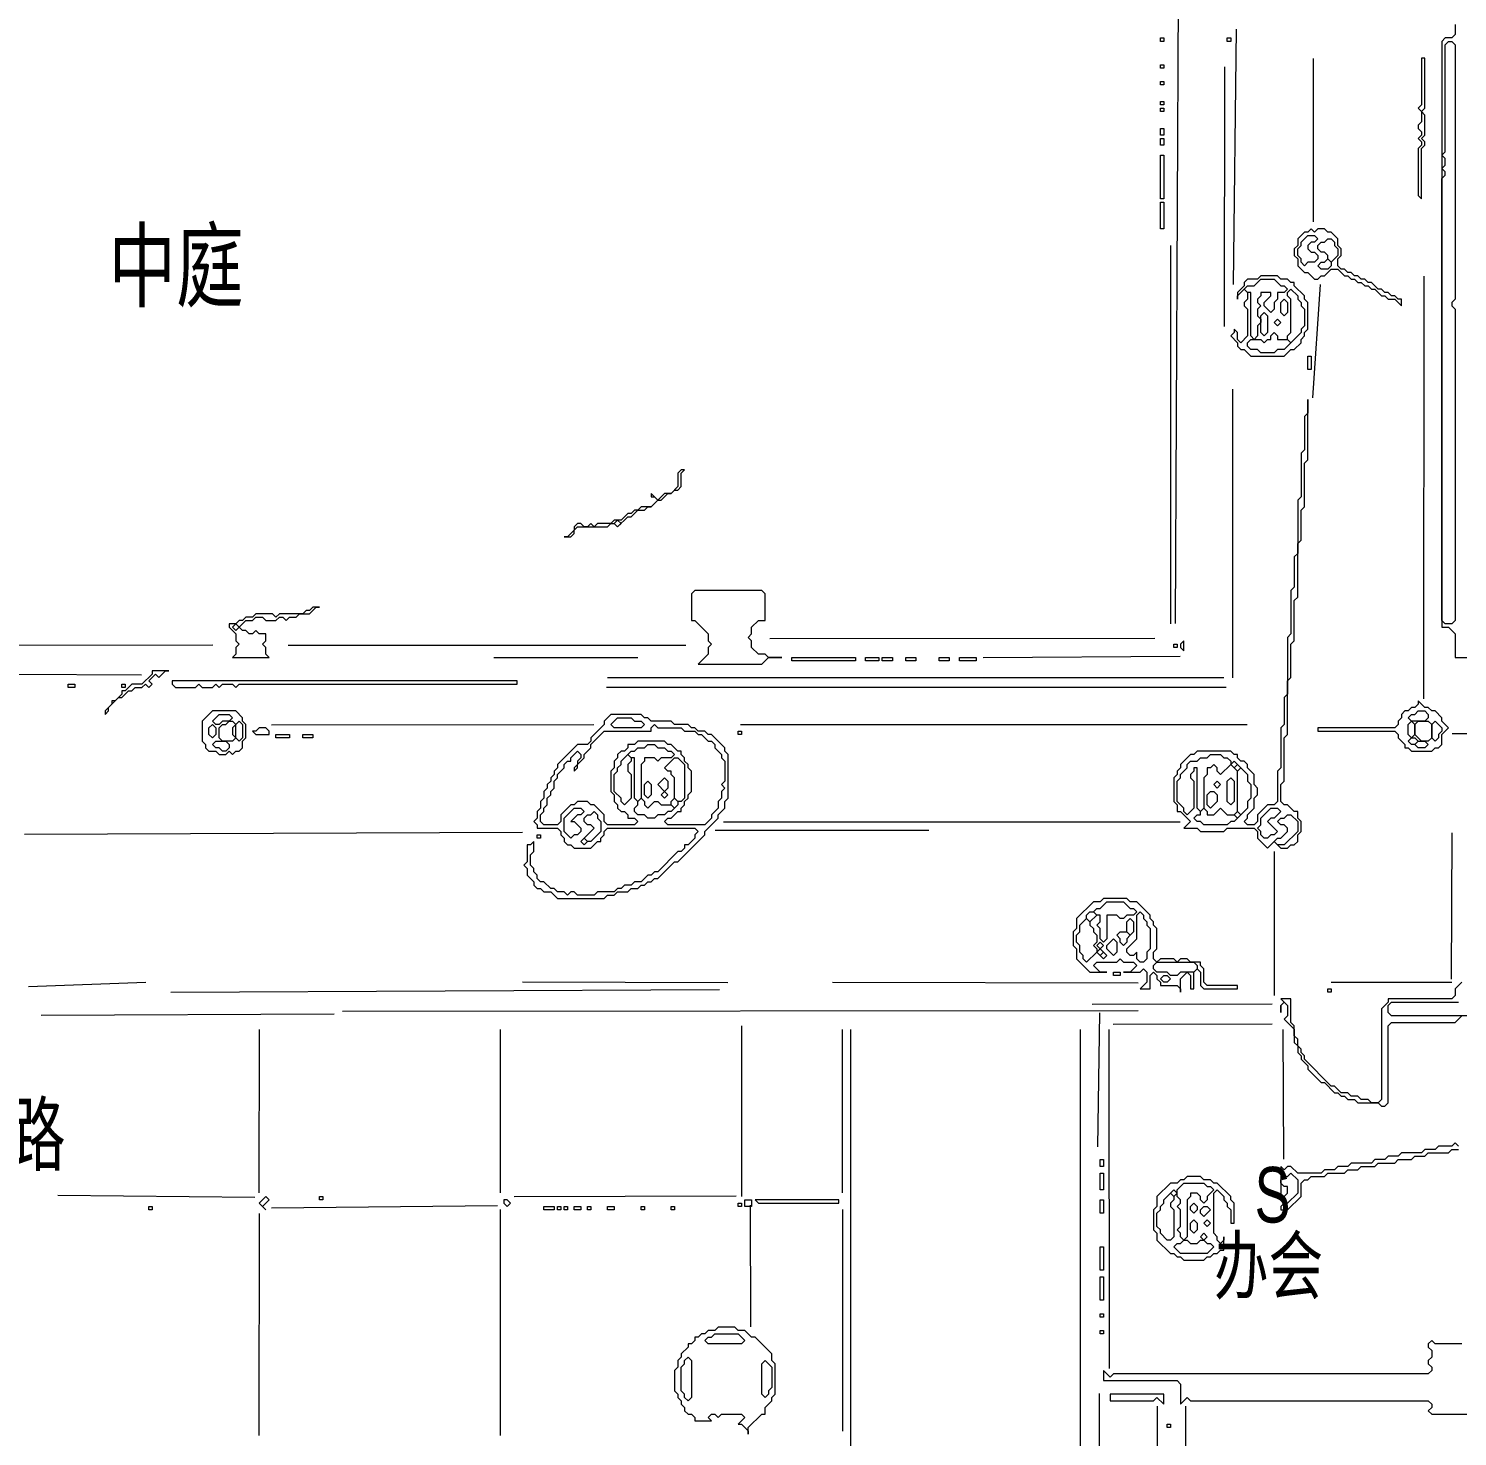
# Model space of a CAD drawing. Extents: x 12 to 2459, y 13 to 1740.
# Drawn here: x 1233.1 to 1659.7, y 622.3 to 1042.8 of the extents above; entities that cross this region are included whole.
import ezdxf

# ---------------------------------------------------------------- set-up
doc = ezdxf.new("R2010")
doc.units = 0
for name, color, linetype, lineweight in [('OCR_TEXT', 6, 'Continuous', 0), ('TRACE_CURVE', 6, 'Continuous', 0), ('TRACE_STRAIGHT', 5, 'Continuous', 0), ('TRACE_TEXT_SYMBOL', 6, 'Continuous', 0)]:
    doc.layers.add(name, color=color, linetype=linetype, lineweight=lineweight)
doc.styles.add('wqy-unicode', font='wqy-unicode.lff')

msp = doc.modelspace()

# ---------------------------------------------------------------- linework, layer by layer
at = {"layer": 'TRACE_CURVE', "color": 6}
for points in [[(1659, 1044), (1659, 1041), (1658, 1040), (1656, 1040), (1655, 1039), (1655, 864), (1657, 864), (1659, 862), (1659, 855), (1670, 855)], [(1615, 932), (1615, 928), (1614, 927), (1614, 917), (1613, 916), (1613, 903), (1612, 902), (1612, 886), (1611, 885), (1611, 876), (1610, 875), (1610, 862), (1609, 861), (1609, 844), (1608, 843), (1608, 835), (1607, 834), (1607, 822), (1606, 821), (1606, 812), (1605, 811), (1603, 811), (1600, 808), (1600, 806), (1599, 805), (1597, 805), (1596, 806), (1597, 807), (1597, 808), (1599, 810), (1599, 813), (1600, 814), (1600, 816), (1599, 817), (1599, 820), (1597, 822), (1597, 823), (1596, 824), (1595, 824), (1594, 825), (1594, 826), (1593, 826), (1592, 827), (1582, 827), (1581, 826), (1580, 826), (1577, 823), (1577, 822), (1576, 821), (1576, 820), (1575, 819), (1575, 812), (1576, 811), (1576, 809), (1577, 809), (1580, 806), (1578, 804), (1582, 804), (1583, 803), (1590, 803), (1591, 804), (1599, 804), (1600, 803), (1600, 801)], [(1600, 801), (1603, 798), (1605, 800), (1607, 798), (1609, 798), (1610, 799), (1611, 799), (1612, 800), (1612, 802), (1613, 803), (1613, 806), (1612, 807), (1612, 809), (1611, 809), (1609, 811), (1608, 811), (1607, 812), (1607, 817), (1608, 818), (1608, 831), (1609, 832), (1609, 848), (1610, 849), (1610, 859), (1611, 860), (1611, 872), (1612, 873), (1612, 889), (1613, 890), (1613, 899), (1614, 900), (1614, 913), (1615, 914), (1615, 932)]]:
    msp.add_lwpolyline(points, dxfattribs=at)
for points in [[(1656, 1038), (1657, 1039), (1658, 1039), (1659, 1038), (1659, 962), (1658, 961), (1658, 960), (1659, 959), (1659, 866), (1658, 865), (1656, 865), (1655, 866), (1655, 998), (1656, 999), (1656, 1000), (1655, 1001), (1656, 1002), (1656, 1004), (1655, 1005), (1656, 1006)], [(1585, 825), (1586, 826), (1589, 826), (1590, 825), (1591, 825), (1592, 824), (1592, 823), (1589, 820), (1588, 821), (1588, 822), (1587, 823), (1586, 822), (1585, 822), (1585, 820), (1584, 819), (1584, 810), (1583, 809), (1582, 810), (1582, 822), (1581, 822), (1581, 821), (1580, 820), (1580, 819), (1581, 818), (1581, 810), (1579, 808), (1578, 809), (1578, 810), (1576, 812), (1576, 818), (1577, 819), (1577, 820), (1579, 822), (1579, 823), (1580, 824), (1582, 824), (1583, 825)], [(1592, 823), (1593, 824), (1594, 823), (1593, 822)], [(1591, 818), (1592, 819), (1593, 818), (1593, 812), (1592, 811), (1591, 812)], [(1593, 822), (1594, 823), (1595, 822), (1594, 821)], [(1594, 821), (1595, 822), (1597, 820), (1597, 818), (1598, 817), (1598, 813), (1597, 812), (1597, 810), (1595, 808), (1594, 809)], [(1585, 814), (1586, 815), (1587, 815), (1588, 814), (1588, 812), (1586, 810), (1585, 811)], [(1587, 817), (1588, 818), (1589, 817), (1588, 816)], [(1583, 809), (1584, 810), (1585, 809), (1585, 808), (1587, 808), (1589, 810), (1591, 808), (1593, 808), (1594, 807), (1593, 806), (1592, 806), (1591, 805), (1584, 805), (1583, 806), (1582, 806), (1581, 807), (1582, 808), (1583, 808)], [(1593, 808), (1594, 809), (1595, 808), (1594, 807)], [(1604, 810), (1606, 810), (1607, 809), (1605, 807), (1604, 807), (1603, 806), (1606, 803), (1605, 802), (1604, 802), (1603, 801), (1602, 801), (1601, 802), (1601, 803), (1600, 804), (1601, 805), (1601, 807)], [(1608, 807), (1609, 808), (1610, 808), (1612, 806), (1612, 803), (1608, 799), (1606, 799), (1605, 800), (1606, 801), (1607, 801), (1609, 803), (1609, 804), (1608, 805), (1607, 805), (1606, 806), (1607, 807)]]:
    msp.add_lwpolyline(points, close=True, dxfattribs=at)
at = {"layer": 'TRACE_STRAIGHT', "color": 5}
for p, q in [((1575.56, 865.1), (1576.58, 1091.35)), ((1592.86, 966.36), (1593.78, 1042.63)), ((1616.6, 1033.88), (1616.62, 985.12)), ((1590.14, 953.87), (1590.26, 1031.38)), ((1574, 978), (1574, 865)), ((1649.7, 842.62), (1649.72, 968.88)), ((1616.54, 932.56), (1618.84, 966.41)), ((1592.64, 848.87), (1592.69, 935.13)), ((1139.38, 858.65), (1288.13, 858.73)), ((1310.63, 858.66), (1429.38, 858.7)), ((1454.38, 860.68), (1569.38, 860.71)), ((1372, 855), (1415, 855)), ((1518.11, 855.02), (1576.88, 855.42)), ((1228.12, 850.01), (1266.88, 849.76)), ((1406, 849), (1590, 849)), ((1405.62, 846.1), (1590.62, 846.11)), ((1305.63, 834.91), (1401.88, 834.99)), ((1445.62, 834.96), (1596.88, 834.97)), ((1658.12, 832.28), (1691.88, 832.32)), ((1231.88, 802.18), (1380.63, 802.79)), ((1438.12, 803.39), (1501.88, 803.39)), ((1440.62, 805.91), (1576.88, 805.9)), ((1657.89, 758.88), (1658.13, 802.62)), ((1605, 797), (1605, 754)), ((1233.16, 756.71), (1268.16, 758.04)), ((1275.62, 755.07), (1439.38, 755.85)), ((1380.62, 758.08), (1441.87, 757.92)), ((1473.12, 758.01), (1564.38, 757.82)), ((1622, 758), (1658, 758)), ((1550.62, 751.44), (1604.37, 751.53)), ((1236.88, 748.2), (1324.39, 748.57)), ((1326.88, 749.38), (1564.38, 749.53)), ((1552.38, 708.87), (1552.9, 748.86)), ((1302.01, 695.12), (1302.04, 743.88)), ((1374.05, 695.12), (1374.05, 743.88)), ((1446, 745), (1446, 694)), ((1476.09, 695.12), (1476.1, 743.88)), ((1478.6, 415.12), (1478.61, 743.88)), ((1547.02, 743.88), (1547.08, 552.62)), ((1555.62, 743.88), (1555.77, 642.63)), ((1556.87, 745.42), (1604.38, 745.52)), ((1607.52, 743.88), (1607.75, 705.12)), ((1241.88, 694.44), (1300.64, 693.84)), ((1305.62, 690.58), (1373.13, 691.29)), ((1378.12, 694.04), (1444.38, 694.16)), ((1448.57, 691.38), (1448.63, 655.12)), ((1301.99, 622.62), (1302.06, 688.88)), ((1374.05, 622.62), (1374.05, 690.12)), ((1476.09, 690.12), (1476.09, 623.88)), ((1552.83, 561.38), (1552.87, 635.12)), ((1570.14, 562.62), (1570.16, 631.38)), ((1578.5, 552.62), (1578.64, 631.37))]:
    msp.add_line(p, q, dxfattribs=at)
at = {"layer": 'TRACE_TEXT_SYMBOL', "color": 6}
for points in [[(1571, 1040), (1572, 1040), (1572, 1039), (1571, 1039)], [(1591, 1040), (1592, 1040), (1592, 1039), (1591, 1039)], [(1649, 1034), (1649, 1020), (1648, 1019), (1649, 1018), (1649, 1015), (1648, 1014), (1648, 1013), (1649, 1012), (1649, 1011), (1648, 1010), (1649, 1009), (1649, 1008), (1648, 1007), (1648, 993), (1649, 992), (1649, 1007), (1650, 1008), (1650, 1009), (1649, 1010), (1650, 1011), (1650, 1017), (1649, 1018), (1650, 1019), (1650, 1034)], [(1571, 1032), (1572, 1032), (1572, 1031), (1571, 1031)], [(1571, 1027), (1572, 1027), (1572, 1026), (1571, 1026)], [(1571, 1021), (1572, 1021), (1572, 1020), (1571, 1020)], [(1571, 1019), (1572, 1019), (1572, 1018), (1571, 1018)], [(1571, 1013), (1572, 1013), (1572, 1011), (1571, 1011)], [(1571, 1010), (1572, 1010), (1572, 1008), (1571, 1008)], [(1571, 1005), (1572, 1005), (1572, 992), (1571, 992)], [(1571, 991), (1572, 991), (1572, 983), (1571, 983)], [(1616, 983), (1615, 982), (1614, 982), (1612, 980), (1612, 978), (1611, 977), (1611, 975), (1612, 974), (1612, 972), (1614, 970), (1615, 970), (1617, 968), (1618, 968), (1619, 969), (1620, 969), (1622, 971), (1624, 971), (1626, 969), (1627, 969), (1628, 968), (1629, 968), (1630, 967), (1631, 967), (1632, 966), (1633, 966), (1634, 965), (1635, 965), (1637, 963), (1638, 963), (1639, 962), (1641, 962), (1643, 960), (1643, 962), (1642, 962), (1641, 963), (1640, 963), (1639, 964), (1638, 964), (1637, 965), (1636, 965), (1634, 967), (1633, 967), (1632, 968), (1631, 968), (1630, 969), (1629, 969), (1628, 970), (1627, 970), (1626, 971), (1625, 971), (1624, 972), (1624, 974), (1625, 975), (1625, 977), (1624, 978), (1624, 980), (1622, 982), (1621, 982), (1620, 983), (1618, 983), (1617, 982)], [(1615, 981), (1617, 981), (1618, 980), (1617, 979), (1616, 979), (1615, 978), (1615, 977), (1616, 976), (1617, 976), (1618, 975), (1618, 974), (1617, 973), (1615, 973), (1614, 972), (1613, 973), (1613, 974), (1612, 975), (1612, 977), (1613, 978), (1613, 979)], [(1620, 979), (1621, 980), (1622, 980), (1623, 979), (1623, 978), (1624, 977), (1624, 975), (1622, 973), (1621, 974), (1621, 975), (1620, 976), (1619, 976), (1618, 977), (1618, 978), (1619, 979)], [(1620, 973), (1621, 974), (1622, 973), (1622, 972), (1621, 971), (1619, 971), (1618, 972), (1619, 973)], [(1601, 969), (1600, 968), (1597, 968), (1596, 967), (1596, 966), (1594, 964), (1594, 962), (1594, 963), (1596, 965), (1597, 964), (1597, 962), (1596, 961), (1596, 960), (1597, 959), (1597, 951), (1595, 949), (1594, 950), (1594, 952), (1593, 953), (1593, 952), (1592, 951), (1594, 949), (1594, 948), (1595, 947), (1596, 947), (1598, 945), (1608, 945), (1610, 947), (1611, 947), (1613, 949), (1613, 950), (1614, 951), (1614, 952), (1615, 953), (1615, 961), (1614, 962), (1614, 963), (1611, 966), (1611, 967), (1610, 967), (1609, 968), (1607, 968), (1606, 969)], [(1601, 968), (1605, 968), (1607, 966), (1608, 966), (1609, 965), (1608, 964), (1606, 964), (1606, 962), (1605, 961), (1605, 959), (1604, 958), (1602, 960), (1602, 961), (1604, 963), (1604, 964), (1601, 964), (1601, 963), (1600, 962), (1600, 961), (1601, 960), (1600, 959), (1600, 957), (1601, 956), (1601, 955), (1600, 954), (1600, 951), (1599, 950), (1598, 951), (1598, 964), (1597, 964), (1596, 965), (1597, 966), (1599, 966)], [(1609, 964), (1610, 965), (1612, 963), (1612, 962), (1613, 961), (1613, 960), (1614, 959), (1614, 954), (1613, 953), (1613, 952), (1610, 949), (1609, 950), (1609, 951), (1610, 952), (1610, 962), (1609, 963)], [(1607, 961), (1608, 962), (1609, 961), (1609, 958), (1608, 957), (1607, 958)], [(1601, 957), (1602, 958), (1603, 957), (1603, 952), (1602, 951), (1601, 952)], [(1605, 955), (1606, 956), (1607, 955), (1606, 954)], [(1604, 951), (1605, 952), (1606, 951), (1606, 950), (1609, 950), (1610, 949), (1608, 947), (1606, 947), (1605, 946), (1601, 946), (1600, 947), (1598, 947), (1597, 948), (1597, 949), (1598, 950), (1601, 950), (1602, 949), (1603, 950), (1604, 950)], [(1615, 945), (1616, 945), (1616, 941), (1615, 941)], [(1428, 911), (1427, 910), (1427, 906), (1425, 904), (1423, 904), (1421, 902), (1419, 904), (1419, 903), (1420, 903), (1421, 902), (1419, 900), (1416, 900), (1415, 899), (1414, 899), (1413, 898), (1412, 898), (1410, 896), (1408, 896), (1407, 895), (1403, 895), (1402, 894), (1401, 895), (1400, 894), (1399, 894), (1398, 895), (1397, 895), (1396, 894), (1396, 893), (1394, 891), (1393, 891), (1395, 891), (1396, 892), (1396, 893), (1397, 894), (1406, 894), (1407, 895), (1408, 895), (1409, 894), (1412, 897), (1413, 897), (1415, 899), (1417, 899), (1418, 900), (1419, 900), (1421, 902), (1422, 902), (1424, 904), (1425, 904), (1426, 905), (1427, 905), (1428, 906), (1428, 910), (1429, 911)], [(1408, 895), (1409, 896), (1410, 895), (1409, 894)], [(1432, 875), (1431, 874), (1431, 866), (1432, 866), (1436, 862), (1436, 860), (1437, 859), (1436, 858), (1436, 856), (1433, 853), (1452, 853), (1454, 855), (1458, 855), (1454, 855), (1453, 856), (1451, 856), (1449, 858), (1449, 860), (1448, 861), (1449, 862), (1449, 864), (1451, 866), (1453, 866), (1453, 874), (1452, 875)], [(1318, 870), (1317, 869), (1316, 869), (1315, 868), (1308, 868), (1307, 867), (1306, 868), (1301, 868), (1300, 867), (1298, 867), (1297, 866), (1296, 866), (1295, 865), (1293, 865), (1293, 864), (1295, 862), (1295, 860), (1296, 859), (1295, 858), (1295, 856), (1294, 855), (1305, 855), (1304, 856), (1304, 858), (1303, 859), (1304, 860), (1304, 862), (1302, 862), (1301, 863), (1300, 862), (1299, 862), (1298, 863), (1297, 863), (1296, 864), (1298, 866), (1300, 866), (1301, 867), (1303, 867), (1304, 866), (1307, 866), (1308, 867), (1309, 867), (1310, 866), (1311, 867), (1313, 867), (1314, 868), (1317, 868), (1319, 870), (1320, 870)], [(1294, 864), (1295, 865), (1296, 864), (1295, 863)], [(1575, 859), (1576, 859), (1576, 858), (1575, 858)], [(1578, 860), (1577, 859), (1577, 858), (1578, 857)], [(1461, 855), (1480, 855), (1480, 854), (1461, 854)], [(1483, 855), (1487, 855), (1487, 854), (1483, 854)], [(1488, 855), (1491, 855), (1491, 854), (1488, 854)], [(1495, 855), (1498, 855), (1498, 854), (1495, 854)], [(1505, 855), (1508, 855), (1508, 854), (1505, 854)], [(1511, 855), (1516, 855), (1516, 854), (1511, 854)], [(1270, 851), (1270, 850), (1267, 847), (1264, 847), (1262, 845), (1261, 845), (1261, 844), (1259, 842), (1258, 842), (1258, 841), (1256, 839), (1256, 838), (1257, 839), (1257, 840), (1260, 843), (1261, 843), (1263, 845), (1264, 845), (1265, 846), (1267, 846), (1268, 847), (1269, 846), (1270, 847), (1269, 848), (1271, 850), (1272, 849), (1274, 851), (1275, 851)], [(1245, 847), (1247, 847), (1247, 846), (1245, 846)], [(1261, 847), (1262, 847), (1262, 846), (1261, 846)], [(1276, 848), (1276, 847), (1277, 846), (1283, 846), (1284, 847), (1285, 846), (1288, 846), (1289, 847), (1290, 846), (1291, 847), (1294, 847), (1295, 846), (1296, 847), (1379, 847), (1379, 848)], [(1648, 842), (1648, 841), (1647, 840), (1646, 840), (1645, 839), (1644, 839), (1643, 838), (1643, 837), (1642, 836), (1642, 835), (1641, 834), (1618, 834), (1618, 833), (1641, 833), (1642, 832), (1642, 831), (1644, 829), (1644, 828), (1645, 828), (1646, 827), (1652, 827), (1653, 828), (1654, 828), (1655, 829), (1655, 832), (1657, 834), (1655, 836), (1655, 837), (1653, 839), (1652, 839), (1651, 840), (1650, 840)], [(1288, 839), (1285, 836), (1285, 830), (1286, 829), (1286, 828), (1287, 827), (1289, 827), (1290, 826), (1292, 826), (1293, 827), (1294, 826), (1295, 827), (1296, 827), (1297, 828), (1297, 830), (1298, 831), (1298, 835), (1297, 836), (1297, 837), (1295, 839)], [(1290, 838), (1293, 838), (1294, 837), (1293, 836), (1291, 836), (1290, 835), (1289, 835), (1288, 836)], [(1409, 837), (1413, 837), (1414, 836), (1416, 836), (1417, 835), (1416, 834), (1408, 834), (1407, 835)], [(1647, 838), (1648, 839), (1650, 839), (1651, 838), (1651, 837), (1650, 836), (1646, 836), (1645, 837), (1646, 838)], [(1287, 834), (1288, 835), (1289, 834), (1289, 832), (1288, 831), (1287, 832)], [(1292, 835), (1293, 836), (1294, 836), (1295, 835), (1294, 834), (1294, 832), (1295, 831), (1294, 830), (1291, 830), (1290, 831), (1290, 834), (1291, 835)], [(1295, 835), (1296, 836), (1297, 835), (1297, 831), (1296, 830), (1295, 831)], [(1302, 834), (1301, 833), (1300, 833), (1301, 832), (1305, 832), (1305, 833), (1304, 834)], [(1307, 832), (1311, 832), (1311, 831), (1307, 831)], [(1315, 832), (1318, 832), (1318, 831), (1315, 831)], [(1445, 833), (1446, 833), (1446, 832), (1445, 832)], [(1645, 835), (1646, 836), (1647, 835), (1647, 832), (1646, 831), (1645, 832)], [(1647, 835), (1648, 836), (1651, 836), (1652, 835), (1652, 831), (1651, 830), (1649, 830), (1647, 832)], [(1652, 835), (1653, 836), (1655, 834), (1655, 833), (1654, 832), (1654, 831), (1653, 830), (1652, 831)], [(1288, 829), (1289, 830), (1292, 830), (1293, 829), (1293, 828), (1292, 827), (1291, 827), (1290, 828), (1289, 828)], [(1417, 828), (1418, 829), (1420, 829), (1421, 828), (1423, 828), (1424, 827), (1425, 827), (1426, 826), (1425, 825), (1422, 825), (1421, 824), (1420, 825), (1417, 825), (1417, 824), (1416, 823), (1416, 813), (1415, 812), (1414, 813), (1414, 825), (1413, 825), (1412, 826), (1413, 827), (1414, 827), (1415, 828)], [(1645, 830), (1646, 831), (1647, 831), (1648, 830), (1647, 829), (1646, 829)], [(1647, 829), (1648, 830), (1650, 830), (1651, 829), (1650, 828), (1648, 828)], [(1412, 826), (1413, 825), (1413, 824), (1412, 823), (1412, 821), (1413, 820), (1413, 813), (1411, 811), (1410, 812), (1410, 813), (1408, 815), (1408, 820), (1409, 821), (1409, 822), (1410, 823), (1410, 824)], [(1426, 825), (1427, 825), (1429, 823), (1429, 813), (1428, 812), (1427, 812), (1426, 813), (1426, 819), (1425, 820), (1425, 821), (1424, 821), (1423, 822)], [(1423, 819), (1424, 818), (1424, 816), (1423, 815), (1421, 817)], [(1417, 817), (1418, 818), (1419, 817), (1419, 814), (1418, 813), (1417, 814)], [(1422, 814), (1423, 815), (1424, 814), (1423, 813)], [(1415, 812), (1416, 813), (1417, 812), (1417, 811), (1418, 810), (1420, 812), (1421, 812), (1422, 811), (1425, 811), (1426, 810), (1425, 809), (1424, 809), (1423, 808), (1421, 808), (1420, 807), (1418, 807), (1417, 808), (1415, 808), (1414, 809), (1414, 810), (1415, 811)], [(1425, 812), (1426, 813), (1427, 812), (1427, 811), (1426, 810), (1425, 811)], [(1396, 810), (1398, 810), (1399, 809), (1398, 808), (1397, 808), (1395, 806), (1396, 806), (1398, 804), (1398, 803), (1397, 802), (1396, 802), (1395, 801), (1393, 803), (1393, 807)], [(1401, 808), (1402, 809), (1403, 808), (1403, 807), (1404, 806), (1404, 803), (1401, 800), (1400, 800), (1399, 801), (1402, 804), (1401, 805), (1400, 805), (1399, 806), (1399, 807), (1400, 808)], [(1385, 802), (1386, 802), (1386, 801), (1385, 801)], [(1398, 800), (1399, 801), (1400, 800), (1399, 799)], [(1555, 782), (1560, 782), (1562, 780), (1563, 780), (1564, 779), (1563, 778), (1561, 778), (1560, 777), (1559, 777), (1558, 778), (1555, 778), (1555, 771), (1554, 770), (1553, 771), (1553, 774), (1552, 775), (1553, 776), (1553, 778), (1552, 778), (1551, 779), (1552, 780), (1553, 780)], [(1549, 777), (1550, 776), (1550, 775), (1551, 774), (1551, 773), (1552, 772), (1552, 770), (1551, 769), (1552, 768), (1552, 767), (1549, 764), (1548, 765), (1548, 766), (1547, 767), (1547, 769), (1546, 770), (1546, 772), (1547, 773), (1547, 775)], [(1549, 778), (1550, 779), (1551, 779), (1552, 778), (1550, 776), (1549, 777)], [(1564, 778), (1565, 779), (1566, 778), (1566, 777), (1567, 776), (1567, 775), (1568, 774), (1568, 768), (1567, 767), (1567, 765), (1566, 764), (1565, 764), (1564, 765), (1564, 767), (1563, 766), (1562, 766), (1561, 767), (1561, 768), (1564, 771)], [(1561, 776), (1562, 777), (1563, 776), (1563, 773), (1562, 772), (1561, 773)], [(1558, 772), (1559, 773), (1561, 773), (1562, 772), (1561, 771), (1561, 770), (1560, 769), (1559, 770), (1559, 771)], [(1552, 769), (1553, 770), (1554, 769), (1553, 768)], [(1552, 767), (1553, 768), (1554, 767), (1553, 766)], [(1557, 771), (1558, 770), (1558, 767), (1557, 766), (1555, 768), (1555, 769)], [(1553, 766), (1554, 767), (1555, 766), (1554, 765)], [(1569, 763), (1570, 764), (1581, 764), (1582, 763), (1582, 762), (1581, 761), (1577, 761), (1576, 760), (1574, 760), (1573, 761), (1570, 761), (1569, 762)], [(1557, 761), (1559, 761), (1559, 760), (1557, 760)], [(1571, 759), (1572, 760), (1573, 760), (1574, 759), (1573, 758), (1572, 758)], [(1621, 756), (1622, 756), (1622, 755), (1621, 755)], [(1553, 705), (1554, 705), (1554, 703), (1553, 703)], [(1553, 701), (1554, 701), (1554, 696), (1553, 696)], [(1579, 700), (1578, 699), (1577, 699), (1576, 698), (1574, 698), (1570, 694), (1570, 691), (1569, 690), (1569, 684), (1570, 683), (1570, 681), (1574, 677), (1575, 677), (1576, 676), (1577, 676), (1578, 675), (1584, 675), (1585, 676), (1586, 676), (1587, 677), (1588, 677), (1589, 678), (1590, 678), (1590, 682), (1590, 681), (1589, 680), (1588, 681), (1588, 682), (1587, 683), (1587, 695), (1588, 696), (1590, 694), (1590, 693), (1591, 692), (1591, 691), (1592, 690), (1592, 686), (1593, 686), (1593, 692), (1592, 693), (1592, 694), (1588, 698), (1587, 698), (1586, 699), (1584, 699), (1583, 700)], [(1574, 695), (1575, 696), (1576, 695), (1575, 694)], [(1578, 698), (1584, 698), (1585, 697), (1586, 697), (1587, 696), (1585, 694), (1585, 693), (1584, 692), (1583, 693), (1583, 694), (1582, 695), (1580, 695), (1580, 694), (1579, 693), (1579, 682), (1578, 681), (1577, 682), (1577, 683), (1576, 684), (1577, 685), (1577, 690), (1576, 691), (1577, 692), (1577, 693), (1576, 694), (1576, 696)], [(1304, 694), (1302, 692), (1304, 690), (1303, 691), (1305, 693)], [(1320, 694), (1321, 694), (1321, 693), (1320, 693)], [(1375, 693), (1375, 692), (1376, 691), (1377, 692), (1376, 693)], [(1445, 692), (1446, 692), (1446, 691), (1445, 691)], [(1447, 693), (1449, 693), (1449, 691), (1447, 691)], [(1450, 693), (1451, 692), (1475, 692), (1475, 693)], [(1553, 693), (1554, 693), (1554, 689), (1553, 689)], [(1574, 695), (1575, 694), (1575, 693), (1574, 692), (1574, 691), (1575, 690), (1575, 682), (1574, 681), (1573, 681), (1571, 683), (1571, 684), (1570, 685), (1570, 689), (1571, 690), (1571, 691), (1572, 692), (1572, 693)], [(1580, 691), (1581, 692), (1582, 691), (1582, 690), (1581, 689), (1580, 690)], [(1269, 691), (1270, 691), (1270, 690), (1269, 690)], [(1387, 691), (1390, 691), (1390, 690), (1387, 690)], [(1391, 691), (1392, 691), (1392, 690), (1391, 690)], [(1393, 691), (1394, 691), (1394, 690), (1393, 690)], [(1396, 691), (1398, 691), (1398, 690), (1396, 690)], [(1400, 691), (1401, 691), (1401, 690), (1400, 690)], [(1406, 691), (1408, 691), (1408, 690), (1406, 690)], [(1416, 691), (1417, 691), (1417, 690), (1416, 690)], [(1425, 691), (1426, 691), (1426, 690), (1425, 690)], [(1580, 686), (1581, 687), (1582, 686), (1582, 684), (1581, 683), (1580, 684)], [(1583, 690), (1584, 691), (1585, 691), (1586, 690), (1584, 688), (1583, 689)], [(1584, 686), (1585, 687), (1586, 686), (1585, 685)], [(1583, 682), (1584, 683), (1585, 682), (1584, 681)], [(1553, 679), (1554, 679), (1554, 672), (1553, 672)], [(1577, 680), (1578, 681), (1579, 681), (1580, 680), (1582, 680), (1583, 681), (1584, 681), (1585, 680), (1586, 680), (1587, 679), (1585, 677), (1577, 677), (1575, 679), (1576, 680)], [(1553, 670), (1554, 670), (1554, 663), (1553, 663)], [(1553, 659), (1554, 659), (1554, 658), (1553, 658)], [(1439, 655), (1438, 654), (1436, 654), (1435, 653), (1434, 653), (1433, 652), (1432, 652), (1432, 651), (1431, 650), (1430, 650), (1430, 649), (1428, 647), (1428, 646), (1427, 645), (1427, 643), (1426, 642), (1426, 636), (1427, 635), (1427, 634), (1428, 633), (1428, 632), (1429, 631), (1429, 630), (1430, 629), (1431, 629), (1432, 628), (1432, 627), (1437, 627), (1436, 628), (1437, 629), (1438, 629), (1439, 628), (1440, 629), (1446, 629), (1447, 628), (1445, 626), (1446, 626), (1448, 624), (1448, 623), (1448, 625), (1452, 629), (1453, 629), (1453, 631), (1455, 633), (1455, 634), (1456, 635), (1456, 644), (1455, 645), (1455, 647), (1450, 652), (1449, 652), (1447, 654), (1445, 654), (1444, 655)], [(1437, 652), (1438, 653), (1445, 653), (1447, 651), (1446, 650), (1436, 650), (1435, 651), (1436, 652)], [(1553, 654), (1554, 654), (1554, 653), (1553, 653)], [(1429, 645), (1430, 646), (1431, 645), (1431, 634), (1430, 633), (1429, 634), (1429, 635), (1428, 636), (1428, 643), (1429, 644)], [(1452, 644), (1453, 645), (1455, 643), (1455, 637), (1454, 636), (1454, 635), (1453, 634), (1452, 635)], [(1556, 635), (1556, 633), (1569, 633), (1570, 634), (1572, 632), (1572, 635)], [(1573, 626), (1574, 626), (1574, 625), (1573, 625)]]:
    msp.add_lwpolyline(points, close=True, dxfattribs=at)
for points in [[(1407, 838), (1405, 836), (1405, 835), (1401, 831), (1401, 830), (1400, 829), (1397, 829), (1391, 823), (1391, 822), (1390, 821), (1390, 820), (1389, 819), (1389, 818), (1388, 817), (1388, 816), (1387, 815), (1387, 813), (1386, 812), (1386, 810), (1385, 809), (1385, 807), (1384, 806), (1385, 805), (1385, 804), (1391, 804), (1392, 803), (1392, 802), (1393, 801), (1393, 800), (1394, 799), (1395, 799), (1396, 798), (1401, 798), (1403, 800), (1404, 800), (1404, 801), (1405, 802), (1405, 803), (1406, 804), (1432, 804), (1433, 803), (1432, 802), (1432, 801), (1430, 799), (1429, 799), (1429, 798), (1428, 797), (1427, 797), (1421, 791), (1420, 791), (1419, 790), (1418, 790), (1416, 788), (1414, 788), (1413, 787), (1411, 787), (1410, 786), (1409, 786), (1408, 785), (1403, 785), (1402, 784), (1397, 784), (1396, 785), (1395, 785)], [(1419, 836), (1418, 837), (1417, 837), (1416, 838), (1407, 838)], [(1395, 785), (1394, 784), (1393, 785), (1391, 785), (1390, 786), (1389, 786), (1387, 788), (1386, 788), (1385, 789), (1385, 790), (1384, 791), (1384, 792), (1383, 793), (1383, 796), (1384, 797), (1384, 800), (1383, 799), (1382, 799), (1382, 794), (1381, 793), (1382, 792), (1382, 790), (1384, 788), (1384, 787), (1385, 786), (1386, 786), (1387, 785), (1389, 785), (1391, 783), (1405, 783), (1406, 784), (1408, 784), (1409, 785), (1412, 785), (1413, 786), (1415, 786), (1416, 787), (1417, 787), (1418, 788), (1419, 788), (1420, 789), (1421, 789), (1426, 794), (1427, 794), (1435, 802), (1435, 803), (1439, 807), (1439, 808), (1441, 810), (1441, 812), (1442, 813), (1442, 826), (1441, 827), (1441, 828), (1437, 832), (1436, 832), (1435, 833), (1433, 833), (1432, 834), (1431, 834), (1430, 835), (1426, 835), (1425, 836), (1419, 836)], [(1409, 810), (1410, 809), (1411, 809), (1412, 808), (1412, 807), (1414, 807), (1415, 806), (1414, 805), (1406, 805), (1405, 806), (1405, 808), (1402, 811), (1401, 811), (1400, 812), (1397, 812), (1396, 811), (1395, 811), (1392, 808), (1392, 806), (1391, 805), (1387, 805), (1386, 806), (1386, 808), (1387, 809), (1387, 810), (1388, 811), (1388, 813), (1389, 814), (1389, 815), (1390, 816), (1390, 818), (1391, 819), (1391, 820), (1393, 822), (1393, 823), (1394, 824), (1395, 824), (1395, 825), (1397, 827), (1398, 826), (1398, 825), (1397, 824), (1397, 823), (1396, 822), (1396, 821), (1397, 822), (1397, 823), (1399, 825), (1399, 826), (1401, 828), (1401, 829), (1405, 833), (1419, 833), (1419, 834)], [(1419, 834), (1420, 835), (1421, 834), (1428, 834), (1429, 833), (1432, 833), (1433, 832), (1434, 832), (1436, 830), (1437, 830), (1438, 829), (1438, 828), (1440, 826), (1440, 825), (1441, 824), (1441, 818), (1440, 817), (1441, 816), (1440, 815), (1440, 813), (1439, 812), (1439, 810), (1437, 808), (1437, 807), (1435, 805), (1424, 805), (1423, 806), (1424, 807), (1425, 807), (1427, 809), (1428, 809), (1428, 810), (1429, 811), (1429, 812), (1430, 813), (1430, 814), (1431, 815), (1431, 821), (1430, 822), (1430, 823), (1429, 824), (1429, 825), (1428, 826), (1428, 827), (1427, 827), (1425, 829), (1424, 829), (1423, 830), (1415, 830), (1414, 829), (1412, 829), (1412, 828), (1411, 827), (1410, 827), (1409, 826), (1409, 825), (1408, 824), (1408, 822), (1407, 821), (1407, 815), (1408, 814), (1408, 812), (1409, 811), (1409, 810)], [(1554, 783), (1553, 782), (1551, 782), (1546, 777), (1546, 774), (1545, 773), (1545, 769), (1546, 768), (1546, 765), (1550, 761), (1555, 761), (1553, 761), (1551, 763), (1552, 764), (1558, 764), (1559, 765), (1560, 764), (1563, 764), (1564, 763), (1562, 761), (1560, 761), (1565, 761), (1566, 762), (1567, 761), (1567, 758), (1565, 756), (1568, 756), (1568, 760), (1569, 761), (1570, 760), (1570, 759), (1571, 758), (1571, 757), (1576, 757), (1577, 756), (1577, 755), (1577, 759), (1579, 761), (1580, 760), (1580, 756), (1581, 756), (1581, 761), (1582, 762), (1583, 761), (1583, 757), (1584, 756), (1594, 756), (1594, 757), (1585, 757), (1584, 758), (1584, 762), (1583, 763), (1583, 764), (1580, 764), (1579, 765), (1577, 765), (1576, 764), (1575, 765), (1571, 765), (1570, 764), (1569, 765), (1569, 767), (1570, 768), (1570, 774)], [(1570, 774), (1569, 775), (1569, 776), (1568, 777), (1568, 778), (1564, 782), (1562, 782), (1561, 783), (1554, 783)], [(1661, 758), (1659, 756), (1659, 754), (1658, 753), (1639, 753), (1639, 752), (1637, 750), (1637, 723), (1636, 722), (1634, 722), (1633, 723), (1631, 723), (1630, 724), (1628, 724), (1627, 725), (1625, 725), (1623, 727), (1622, 727), (1614, 735), (1614, 736), (1613, 737), (1613, 738), (1612, 739), (1612, 741), (1611, 742), (1611, 745), (1610, 746), (1610, 753), (1607, 753), (1608, 752), (1607, 751), (1607, 749), (1607, 751), (1608, 752), (1609, 751), (1609, 748), (1608, 747), (1611, 744), (1611, 740), (1612, 739), (1612, 737), (1613, 736), (1613, 735), (1615, 733), (1615, 732), (1619, 728), (1620, 728), (1623, 725), (1624, 725), (1625, 724), (1626, 724), (1627, 723), (1629, 723), (1630, 722), (1636, 722), (1637, 721), (1638, 721), (1639, 722), (1639, 745), (1640, 746), (1659, 746), (1661, 748)], [(1664, 748), (1640, 748), (1639, 749), (1639, 751), (1640, 752), (1660, 752)], [(1660, 709), (1659, 710), (1658, 709), (1654, 709), (1653, 708), (1650, 708), (1649, 707), (1643, 707), (1642, 706), (1639, 706), (1638, 705), (1635, 705), (1634, 704), (1628, 704), (1627, 703), (1624, 703), (1623, 702), (1620, 702), (1619, 701), (1612, 701), (1610, 703), (1609, 703), (1608, 702), (1607, 703), (1607, 694), (1608, 694), (1609, 695), (1609, 697), (1608, 697), (1607, 698), (1607, 699), (1608, 700), (1609, 700), (1610, 701), (1612, 699), (1612, 695), (1609, 692), (1608, 692), (1607, 691), (1607, 690), (1609, 690), (1613, 694), (1613, 698), (1614, 699), (1615, 699), (1616, 700), (1620, 700), (1621, 701), (1626, 701), (1627, 702), (1630, 702), (1631, 703), (1635, 703), (1636, 704), (1641, 704), (1642, 705), (1646, 705), (1647, 706), (1650, 706), (1651, 707), (1657, 707), (1658, 708), (1660, 708)], [(1661, 650), (1653, 650), (1652, 651), (1651, 650), (1651, 649), (1652, 648), (1652, 646), (1651, 645), (1651, 644), (1652, 643), (1652, 642), (1651, 641), (1557, 641), (1556, 640), (1554, 642), (1554, 639), (1576, 639), (1577, 638), (1577, 632), (1579, 634), (1580, 633), (1651, 633), (1652, 632), (1652, 631), (1651, 630), (1652, 629), (1673, 629)]]:
    msp.add_lwpolyline(points, dxfattribs=at)

# ---------------------------------------------------------------- texts
at = {"layer": 'OCR_TEXT', "color": 6, "style": 'wqy-unicode'}
for s, height, width, p in [('中庭', 20.472, 0.722457, (1257, 961.8)), ('NH-BV-4x2.5-G20.WC消火检层系线路', 18.0314, 0.72, (945.63, 703.56)), ('S', 16.61, 0.72, (1599.15, 686.22)), ('办会', 16.608, 0.72, (1586.99, 665.09))]:
    msp.add_text(s, height=height, dxfattribs=dict(at, width=width)).set_placement(p)

doc.saveas('drawing.dxf')
